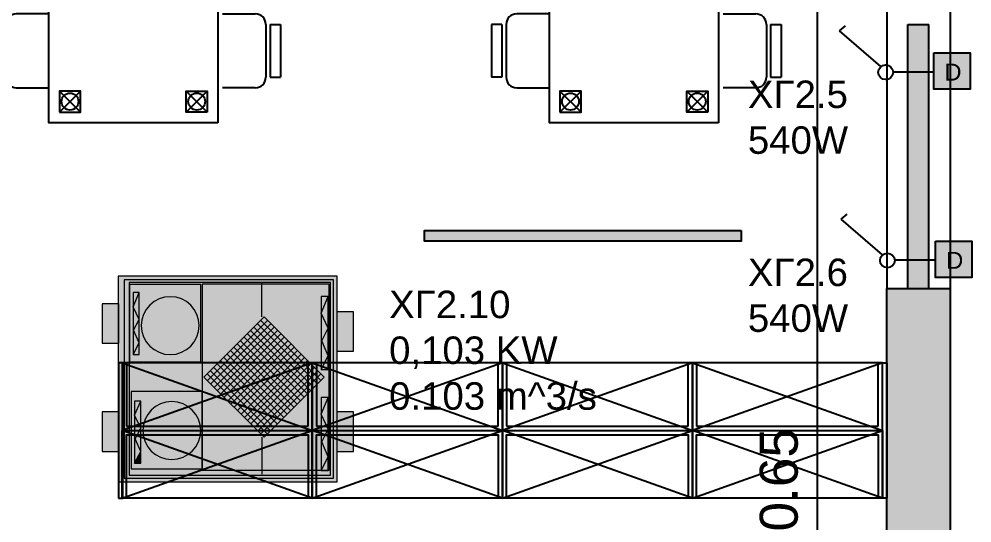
# Model space of a CAD drawing. Header units: metres. Extents: x -11 to 85, y -301 to 135.
# Drawn here: x 43.365 to 47.877, y 38.788 to 41.172 of the extents above; entities that cross this region are included whole.
import ezdxf

# ---------------------------------------------------------------- set-up
doc = ezdxf.new("R2010")
doc.units = ezdxf.units.M
doc.header["$LTSCALE"] = 0.036
doc.header["$PDMODE"] = 2
for name, color, linetype in [('arxitek corofos', 252, 'Continuous'), ('DIMBLK', 252, 'Continuous'), ('Epipla', 252, 'Continuous'), ('hatch color', 252, 'Continuous'), ('HLEK_FL001_SYMBOLS', 230, 'Continuous'), ('SYMBOLA', 160, 'Continuous')]:
    doc.layers.add(name, color=color, linetype=linetype)
doc.layers.add('fan enallaktis', color=162, linetype='Continuous', lineweight=0)
doc.layers.add('fan enallaktis hatch', color=141, linetype='Continuous', lineweight=0)
doc.styles.add('COMU-N', font='arial.ttf')
doc.styles.get("Standard").update_dxf_attribs({"font": 'arial.ttf'})
doc.dimstyles.new('CADWDOT', dxfattribs={"dimscale": 0.1, "dimtxt": 1.8, "dimasz": 0.08, "dimexe": 2, "dimexo": 0, "dimgap": 0.09, "dimtad": 0, "dimrnd": 0.001, "dimzin": 0, "dimdsep": 46, "dimtxsty": 'Standard', "dimblk1": 'ARTDIM', "dimblk2": 'ARTDIM', "dimsah": 1, "dimcen": 0.09, "dimdle": 0.05, "dimse1": 1, "dimse2": 1, "dimadec": 0, "dimazin": 0, "dimtfac": 1, "dimtmove": 0, "dimatfit": 3, "dimldrblk": 'ARTDIM', "dimfxl": 2, "dimtvp": 0.9999, "dimtolj": 1, "dimtzin": 0, "dimarcsym": 0})

# ---------------------------------------------------------------- blocks, each defined once
blk = doc.blocks.new('ARTDIM')
at = {"layer": 'DIMBLK'}
for p, q in [((0, -24.9975), (0, 24.9975)), ((-24.9975, 0), (24.9975, 0))]:
    blk.add_line(p, q, dxfattribs=at)
blk.add_circle((0, 0), 8.25, dxfattribs=at)
blk = doc.blocks.new('*D446')
at = {"layer": 'arxitek corofos', "color": 0, "lineweight": -2}
blk.add_line((47.1437, 44.2394), (47.1437, 33.6054), dxfattribs=at)
at = {"layer": 'Defpoints', "color": 0, "transparency": 16777216}
for p in [(46.4004, 44.2474), (46.4004, 33.5974), (47.1437, 33.5974)]:
    blk.add_point(p, dxfattribs=at)
at = {"layer": 'arxitek corofos', "color": 0, "lineweight": -2, "xscale": 0.008, "yscale": 0.008, "zscale": 0.008}
for p, rotation in [((47.1437, 44.2474), 90), ((47.1437, 33.5974), 270)]:
    blk.add_blockref('ARTDIM', p, dxfattribs=dict(at, rotation=rotation))
at = {"layer": 'arxitek corofos', "color": 0, "insert": (46.9637, 38.9224), "char_height": 0.18, "attachment_point": 5, "rotation": 90}
blk.add_mtext('\\A1;10.65', dxfattribs=at)
blk = doc.blocks.new('bib')
at = {"layer": 'Epipla'}
for p, q in [((-0.64, 3.6169), (-0.64, 3.6369)), ((-0.64, 3.6369), (0, 3.6369)), ((-0.64, 2.7169), (-0.32, 3.6169)), ((-0.64, 3.6169), (-0.32, 2.7169)), ((0, 3.6169), (-0.64, 3.6169)), ((-0.32, 3.6169), (-0.64, 3.6169)), ((-0.64, 3.6169), (-0.64, 2.7169)), ((0, 3.6169), (-0.32, 2.7169)), ((0, 2.7169), (-0.32, 3.6169)), ((-0.32, 2.7169), (-0.32, 3.6169)), ((0, 3.6369), (0, 3.6169)), ((-0.34, 3.5969), (-0.64, 3.5969)), ((-0.34, 2.7369), (-0.34, 3.5969)), ((-0.64, 2.7369), (-0.34, 2.7369)), ((-0.64, 1.8169), (-0.32, 2.7169)), ((-0.64, 2.7169), (-0.32, 1.8169)), ((-0.32, 2.7169), (-0.64, 2.7169)), ((-0.64, 2.7169), (-0.64, 1.8169)), ((-0.64, 2.7169), (-0.32, 2.7169)), ((0, 2.7169), (-0.32, 1.8169)), ((0, 1.8169), (-0.32, 2.7169)), ((-0.32, 1.8169), (-0.32, 2.7169)), ((-0.34, 2.6969), (-0.64, 2.6969)), ((-0.34, 1.8369), (-0.34, 2.6969)), ((-0.64, 1.8369), (-0.34, 1.8369)), ((-0.64, 0.9169), (-0.32, 1.8169)), ((-0.64, 1.8169), (-0.32, 0.9169)), ((-0.32, 1.8169), (-0.64, 1.8169)), ((-0.64, 1.8169), (-0.64, 0.9169)), ((-0.64, 1.8169), (-0.32, 1.8169)), ((0, 1.8169), (-0.32, 0.9169)), ((0, 0.9169), (-0.32, 1.8169)), ((-0.32, 0.9169), (-0.32, 1.8169)), ((-0.34, 1.7969), (-0.64, 1.7969)), ((-0.34, 0.9369), (-0.34, 1.7969)), ((-0.64, 0.9369), (-0.34, 0.9369)), ((-0.64, 0.0169), (-0.32, 0.9169)), ((-0.64, 0.9169), (-0.32, 0.0169)), ((-0.32, 0.9169), (-0.64, 0.9169)), ((-0.64, 0.9169), (-0.64, 0.0169)), ((-0.64, 0.9169), (-0.32, 0.9169)), ((0, 0.9169), (-0.32, 0.0169)), ((0, 0.0169), (-0.32, 0.9169)), ((-0.32, 0.0169), (-0.32, 0.9169)), ((-0.34, 0.8969), (-0.64, 0.8969)), ((-0.34, 0.0369), (-0.34, 0.8969)), ((-0.64, 0.0369), (-0.34, 0.0369)), ((0, 0.02), (-0.64, 0.02)), ((-0.64, 0.02), (-0.64, 0)), ((-0.64, 0.0169), (-0.32, 0.0169)), ((-0.64, 0), (0, 0)), ((0, 0), (0, 0.02))]:
    blk.add_line(p, q, dxfattribs=at)
for points in [[(-0.32, 2.7169), (-0.32, 3.6169), (0, 3.6169), (0, 2.7169), (-0.32, 2.7169)], [(0, 2.7369), (-0.3, 2.7369), (-0.3, 3.5969), (0, 3.5969)], [(-0.32, 1.8169), (-0.32, 2.7169), (0, 2.7169), (0, 1.8169), (-0.32, 1.8169)], [(0, 1.8369), (-0.3, 1.8369), (-0.3, 2.6969), (0, 2.6969)], [(-0.32, 0.9169), (-0.32, 1.8169), (0, 1.8169), (0, 0.9169), (-0.32, 0.9169)], [(0, 0.9369), (-0.3, 0.9369), (-0.3, 1.7969), (0, 1.7969)], [(-0.32, 0.0169), (-0.32, 0.9169), (0, 0.9169), (0, 0.0169), (-0.32, 0.0169)], [(0, 0.0369), (-0.3, 0.0369), (-0.3, 0.8969), (0, 0.8969)]]:
    blk.add_lwpolyline(points, dxfattribs=at)
blk = doc.blocks.new('tr.')
at = {"layer": 'Epipla'}
for p, q in [((41.3553, 40.2738, 0.67), (41.1053, 40.2738, 0.67)), ((41.8232, 40.2738, 0.67), (41.5732, 40.2738, 0.67)), ((42.4553, 40.2738, 0.67), (42.2053, 40.2738, 0.67)), ((42.9232, 40.2738, 0.67), (42.6732, 40.2738, 0.67)), ((41.3553, 40.2238, 0.67), (41.1053, 40.2238, 0.67)), ((41.3553, 40.2038, 0.67), (41.1053, 40.2038, 0.67)), ((41.8232, 40.2238, 0.67), (41.5732, 40.2238, 0.67)), ((41.8232, 40.2038, 0.67), (41.5732, 40.2038, 0.67)), ((42.4553, 40.2238, 0.67), (42.2053, 40.2238, 0.67)), ((42.4553, 40.2038, 0.67), (42.2053, 40.2038, 0.67)), ((42.9232, 40.2238, 0.67), (42.6732, 40.2238, 0.67)), ((42.9232, 40.2038, 0.67), (42.6732, 40.2038, 0.67)), ((41.0553, 40.1538, 0.67), (41.0553, 39.9991, 0.67)), ((41.4053, 39.9991, 0.67), (41.4053, 40.1538, 0.67)), ((41.5232, 40.1538, 0.67), (41.5232, 39.9991, 0.67)), ((41.8732, 39.9991, 0.67), (41.8732, 40.1538, 0.67)), ((42.1553, 40.1538, 0.67), (42.1553, 39.9991, 0.67)), ((42.5053, 39.9991, 0.67), (42.5053, 40.1538, 0.67)), ((42.6232, 40.1538, 0.67), (42.6232, 39.9991, 0.67)), ((42.9732, 39.9991, 0.67), (42.9732, 40.1538, 0.67)), ((41.0402, 39.8491), (40.9402, 39.9491)), ((41.0402, 39.9491), (40.9402, 39.8491)), ((41.8402, 39.9491), (41.9402, 39.8491)), ((41.8402, 39.8491), (41.9402, 39.9491)), ((42.1402, 39.8491), (42.0402, 39.9491)), ((42.1402, 39.9491), (42.0402, 39.8491)), ((42.9402, 39.9491), (43.0402, 39.8491)), ((42.9402, 39.8491), (43.0402, 39.9491)), ((41.0402, 39.2491), (40.9402, 39.3491)), ((41.0402, 39.3491), (40.9402, 39.2491)), ((41.8402, 39.3491), (41.9402, 39.2491)), ((41.8402, 39.2491), (41.9402, 39.3491)), ((42.1402, 39.2491), (42.0402, 39.3491)), ((42.1402, 39.3491), (42.0402, 39.2491)), ((42.9402, 39.3491), (43.0402, 39.2491)), ((42.9402, 39.2491), (43.0402, 39.3491)), ((41.0553, 39.0219, 0.67), (41.0553, 39.1766, 0.67)), ((41.4053, 39.1766, 0.67), (41.4053, 39.0219, 0.67)), ((41.5232, 39.0219, 0.67), (41.5232, 39.1766, 0.67)), ((41.8732, 39.1766, 0.67), (41.8732, 39.0219, 0.67)), ((42.1553, 39.0219, 0.67), (42.1553, 39.1766, 0.67)), ((42.5053, 39.1766, 0.67), (42.5053, 39.0219, 0.67)), ((42.6232, 39.0219, 0.67), (42.6232, 39.1766, 0.67)), ((42.9732, 39.1766, 0.67), (42.9732, 39.0219, 0.67)), ((41.3553, 38.9719, 0.67), (41.1053, 38.9719, 0.67)), ((41.3553, 38.9519, 0.67), (41.1053, 38.9519, 0.67)), ((41.8232, 38.9719, 0.67), (41.5732, 38.9719, 0.67)), ((41.8232, 38.9519, 0.67), (41.5732, 38.9519, 0.67)), ((42.4553, 38.9719, 0.67), (42.2053, 38.9719, 0.67)), ((42.4553, 38.9519, 0.67), (42.2053, 38.9519, 0.67)), ((42.9232, 38.9719, 0.67), (42.6732, 38.9719, 0.67)), ((42.9232, 38.9519, 0.67), (42.6732, 38.9519, 0.67)), ((41.3553, 38.9019, 0.67), (41.1053, 38.9019, 0.67)), ((41.8232, 38.9019, 0.67), (41.5732, 38.9019, 0.67)), ((42.4553, 38.9019, 0.67), (42.2053, 38.9019, 0.67)), ((42.9232, 38.9019, 0.67), (42.6732, 38.9019, 0.67))]:
    blk.add_line(p, q, dxfattribs=at)
at = {"layer": 'Epipla', "elevation": 0.67}
for points in [[(41.1053, 40.2238), (41.1053, 40.2738)], [(41.3553, 40.2238), (41.3553, 40.2738)], [(41.5732, 40.2238), (41.5732, 40.2738)], [(41.8232, 40.2238), (41.8232, 40.2738)], [(42.2053, 40.2238), (42.2053, 40.2738)], [(42.4553, 40.2238), (42.4553, 40.2738)], [(42.6732, 40.2238), (42.6732, 40.2738)], [(42.9232, 40.2238), (42.9232, 40.2738)], [(41.1053, 38.9519), (41.1053, 38.9019)], [(41.3553, 38.9519), (41.3553, 38.9019)], [(41.5732, 38.9519), (41.5732, 38.9019)], [(41.8232, 38.9519), (41.8232, 38.9019)], [(42.2053, 38.9519), (42.2053, 38.9019)], [(42.4553, 38.9519), (42.4553, 38.9019)], [(42.6732, 38.9519), (42.6732, 38.9019)], [(42.9232, 38.9519), (42.9232, 38.9019)]]:
    blk.add_lwpolyline(points, dxfattribs=at)
at = {"layer": 'Epipla'}
for points in [[(40.8902, 39.1991), (40.8902, 39.9991), (41.9902, 39.9991), (41.9902, 39.1991)], [(41.9902, 39.1991), (41.9902, 39.9991), (43.0902, 39.9991), (43.0902, 39.1991)]]:
    blk.add_lwpolyline(points, close=True, dxfattribs=at)
for points in [[(40.9402, 39.9491), (40.9402, 39.8491), (41.0402, 39.8491), (41.0402, 39.9491), (40.9402, 39.9491)], [(41.9402, 39.9491), (41.9402, 39.8491), (41.8402, 39.8491), (41.8402, 39.9491), (41.9402, 39.9491)], [(42.0402, 39.9491), (42.0402, 39.8491), (42.1402, 39.8491), (42.1402, 39.9491), (42.0402, 39.9491)], [(43.0402, 39.9491), (43.0402, 39.8491), (42.9402, 39.8491), (42.9402, 39.9491), (43.0402, 39.9491)], [(40.9402, 39.2491), (40.9402, 39.3491), (41.0402, 39.3491), (41.0402, 39.2491), (40.9402, 39.2491)], [(41.9402, 39.2491), (41.9402, 39.3491), (41.8402, 39.3491), (41.8402, 39.2491), (41.9402, 39.2491)], [(42.0402, 39.2491), (42.0402, 39.3491), (42.1402, 39.3491), (42.1402, 39.2491), (42.0402, 39.2491)], [(43.0402, 39.2491), (43.0402, 39.3491), (42.9402, 39.3491), (42.9402, 39.2491), (43.0402, 39.2491)]]:
    blk.add_lwpolyline(points, dxfattribs=at)
for centre in [(40.9902, 39.8991), (41.8902, 39.8991), (42.0902, 39.8991), (42.9902, 39.8991), (40.9902, 39.2991), (41.8902, 39.2991), (42.0902, 39.2991), (42.9902, 39.2991)]:
    blk.add_circle(centre, 0.04, dxfattribs=at)
for centre, start, end in [((41.1053, 40.1538, 0.67), 90, 180), ((41.3553, 40.1538, 0.67), 0, 90), ((41.5732, 40.1538, 0.67), 90, 180), ((41.8232, 40.1538, 0.67), 0, 90), ((42.2053, 40.1538, 0.67), 90, 180), ((42.4553, 40.1538, 0.67), 0, 90), ((42.6732, 40.1538, 0.67), 90, 180), ((42.9232, 40.1538, 0.67), 0, 90), ((41.1053, 39.0219, 0.67), 180, 270), ((41.3553, 39.0219, 0.67), 270, 0), ((41.5732, 39.0219, 0.67), 180, 270), ((41.8232, 39.0219, 0.67), 270, 0), ((42.2053, 39.0219, 0.67), 180, 270), ((42.4553, 39.0219, 0.67), 270, 0), ((42.6732, 39.0219, 0.67), 180, 270), ((42.9232, 39.0219, 0.67), 270, 0)]:
    blk.add_arc(centre, 0.05, start, end, dxfattribs=at)
blk = doc.blocks.new('lampes fthorismou 150')
at = {"layer": 'hatch color'}
blk.add_hatch(color=181, dxfattribs=at).paths.add_polyline_path([(5.4867, 4.6415), (5.4867, 4.6915), (6.9867, 4.6915), (6.9867, 4.6415)])
at = {"layer": 'HLEK_FL001_SYMBOLS'}
blk.add_lwpolyline([(5.4867, 4.6415), (5.4867, 4.6915), (6.9867, 4.6915), (6.9867, 4.6415)], close=True, dxfattribs=at)
blk = doc.blocks.new('gJ6_a1')
at = {"linetype": 'Continuous'}
for p, q in [((-0.2193, 0.2297), (-0.191, 0.2541)), ((-0.024, 0.0608), (-0.2193, 0.2297))]:
    blk.add_line(p, q, dxfattribs=at)
blk.add_circle((-0.0005, 0.0343), 0.0349, dxfattribs=at)
blk = doc.blocks.new('dimmer')
at = {"layer": 'HLEK_FL001_SYMBOLS'}
blk.add_hatch(color=11, dxfattribs=at).paths.add_polyline_path([(2263.7579, 1291.6993), (2263.5429, 1291.6993), (2263.5429, 1291.4844), (2263.7579, 1291.4844)])
blk.add_lwpolyline([(2263.5429, 1291.6993), (2263.7579, 1291.6993), (2263.7579, 1291.4844), (2263.5429, 1291.4844)], close=True, dxfattribs=at)
blk.add_text('D', height=0.1, dxfattribs=at).set_placement((2263.6057, 1291.5361))
blk = doc.blocks.new('dimmer1')
at = {"layer": 'HLEK_FL001_SYMBOLS'}
blk.add_line((2318.1609, 1255.9928), (2317.9681, 1255.9928), dxfattribs=at)
at = {"layer": 'HLEK_FL001_SYMBOLS', "xscale": 0.8000000000000114, "yscale": 0.8000000000000114, "zscale": 0.8000000000000114}
blk.add_blockref('dimmer', (507.3271, 222.7235), dxfattribs=at)
blk = doc.blocks.new('gY1_a36')
at = {"layer": 'SYMBOLA', "color": 0}
blk.add_solid([(0.15, 0.075), (0.15, -0.075), (0, 0)], dxfattribs=at)
blk = doc.blocks.new('gY1_a40')
at = {"layer": 'SYMBOLA'}
for points in [[(0.15, 0.075), (0.15, -0.075), (0, 0)], [(0.0099, 0), (0.3099, 0.075), (0.2849, 0)], [(0.3099, -0.075), (0.2849, 0), (0.0099, 0)]]:
    blk.add_solid(points, dxfattribs=at)
blk = doc.blocks.new('fan enallaktis')
at = {"layer": 'fan enallaktis hatch'}
for points in [[(-1.2878, 0.0641), (-0.0609, 0.0641), (-0.0609, 1.2155), (-1.2878, 1.2155), (-1.2878, 1.0449), (-1.2842, 1.0449), (-1.2842, 0.824), (-1.2878, 0.824)], [(-1.2878, 0.439), (-1.2842, 0.439), (-1.2842, 0.2181), (-1.2878, 0.2181), (-1.2878, 0.0641), (-0.0609, 0.0641), (-0.0609, 1.2155), (-1.2878, 1.2155)], [(-1.2878, 0.0641), (-0.0609, 0.0641), (-0.0609, 0.824), (-0.0627, 0.824), (-0.0627, 1.0449), (-0.0609, 1.0449), (-0.0609, 1.2155), (-1.2878, 1.2155)], [(-1.2878, 0.0641), (-0.0609, 0.0641), (-0.0609, 0.263), (-0.0627, 0.263), (-0.0627, 0.4839), (-0.0609, 0.4839), (-0.0609, 1.2155), (-1.2878, 1.2155)], [(-1.2878, 0.0641), (-0.0609, 0.0641), (-0.0609, 0.824), (-0.0627, 0.824), (-0.0627, 1.0449), (-0.0609, 1.0449), (-0.0609, 1.2155), (-1.2878, 1.2155)], [(-1.2878, 0.0641), (-0.0609, 0.0641), (-0.0609, 1.2155), (-1.2878, 1.2155), (-1.2878, 1.0449), (-1.2842, 1.0449), (-1.2842, 0.824), (-1.2878, 0.824)], [(-0.151, 0.8366), (-0.1107, 0.9204), (-0.1476, 0.9909), (-0.1107, 1.0748), (-0.1503, 1.1507), (-0.151, 1.1507)], [(-0.1107, 1.0748), (-0.1107, 1.1507), (-0.1503, 1.1507)], [(-1.1961, 0.8431), (-1.1619, 0.9144), (-1.1933, 0.9743), (-1.1619, 1.0456), (-1.1961, 1.1112)], [(-1.1619, 1.0456), (-1.1619, 1.1112), (-1.1961, 1.1112)], [(-0.8257, 0.9287, 1), (-1.1502, 0.9287, 1)], [(-0.1107, 1.0748), (-0.1476, 0.9909), (-0.1107, 0.9204)], [(-1.2878, 1.0449), (-1.377, 1.0449), (-1.377, 0.824), (-1.2878, 0.824)], [(-1.1933, 0.9743), (-1.1619, 0.9144), (-1.1619, 1.0456)], [(-0.0609, 0.824), (0.0301, 0.824), (0.0301, 1.0449), (-0.0609, 1.0449)], [(-1.1619, 0.9144), (-1.1961, 0.8431), (-1.1619, 0.7633)], [(-0.1107, 0.9204), (-0.151, 0.8366), (-0.1107, 0.7426)], [(-1.1961, 0.7633), (-1.1619, 0.7633), (-1.1961, 0.8431)], [(-0.151, 0.8366), (-0.151, 0.7426), (-0.1107, 0.7426)], [(-0.151, 0.2717), (-0.1107, 0.3556), (-0.1476, 0.426), (-0.1107, 0.5099), (-0.151, 0.5871)], [(-0.1107, 0.5871), (-0.151, 0.5871), (-0.1107, 0.5099)], [(-0.1107, 0.5099), (-0.1476, 0.426), (-0.1107, 0.3556)], [(-0.0609, 0.263), (0.0301, 0.263), (0.0301, 0.4839), (-0.0609, 0.4839)], [(-1.2878, 0.439), (-1.377, 0.439), (-1.377, 0.2181), (-1.2878, 0.2181)], [(-0.1107, 0.1778), (-0.1107, 0.3556), (-0.151, 0.2717)], [(-0.151, 0.1778), (-0.1107, 0.1778), (-0.151, 0.2717)]]:
    blk.add_hatch(color=256, dxfattribs=at).paths.add_polyline_path(points)
h = blk.add_hatch(color=256, dxfattribs=at)
h.paths.add_polyline_path([(-1.2878, 1.0449), (-1.2842, 1.0449), (-1.2842, 0.824), (-1.2878, 0.824), (-1.2878, 0.439), (-1.2842, 0.439), (-1.2842, 0.2181), (-1.2878, 0.2181), (-1.2878, 0.0641), (-0.0609, 0.0641), (-0.0609, 0.263), (-0.0627, 0.263), (-0.0627, 0.4839), (-0.0609, 0.4839), (-0.0609, 0.824), (-0.0627, 0.824), (-0.0627, 1.0449), (-0.0609, 1.0449), (-0.0609, 1.2155), (-1.2878, 1.2155)])
h.paths.add_polyline_path([(-1.2551, 0.0851), (-0.0819, 0.0851), (-0.0819, 1.1956), (-1.2551, 1.1956)], flags=16)
h.paths.add_polyline_path([(-1.2265, 1.178), (-0.0987, 1.178), (-0.0987, 0.0995), (-1.2265, 0.0995)], flags=0)
h.paths.add_polyline_path([(-1.2161, 1.1431), (-0.8172, 1.1431), (-0.8172, 1.1507), (-0.151, 1.1507), (-0.151, 1.1519), (-0.1058, 1.1519), (-0.1058, 0.1091), (-0.8172, 0.1091), (-0.8172, 0.7097), (-1.2161, 0.7097)], flags=0)
h.paths.add_polyline_path([(-1.1961, 1.1112), (-1.1619, 1.1112), (-1.1619, 0.7633), (-1.1961, 0.7633)], flags=0)
h.paths.add_polyline_path([(-0.8257, 0.9287, -1), (-1.1502, 0.9287, -1)], flags=0)
h.paths.add_polyline_path([(-1.0821, 1.0511), (-0.8379, 0.929), (-1.0821, 0.8069)], flags=0)
h.paths.add_polyline_path([(-1.2243, 0.5433), (-0.825, 0.5433), (-0.825, 0.1098), (-1.2243, 0.1098)], flags=0)
h.paths.add_polyline_path([(-1.2043, 0.5031), (-1.1701, 0.5031), (-1.1701, 0.1552), (-1.2043, 0.1552)], flags=0)
h.paths.add_polyline_path([(-0.8339, 0.3409, -1), (-1.1583, 0.3409, -1)], flags=0)
h.paths.add_polyline_path([(-0.4706, 0.966), (-0.1336, 0.629), (-0.4706, 0.292), (-0.8077, 0.629)], flags=0)
h.paths.add_polyline_path([(-0.7696, 0.6299), (-0.4704, 0.9291), (-0.1713, 0.6299), (-0.4704, 0.3308)], flags=0)
h.paths.add_polyline_path([(-0.7338, 0.6309), (-0.4704, 0.8942), (-0.2071, 0.6309), (-0.4704, 0.3676)], flags=0)
h.paths.add_polyline_path([(-0.6954, 0.6324), (-0.4704, 0.8574), (-0.2455, 0.6324), (-0.4704, 0.4075)], flags=0)
h.paths.add_polyline_path([(-0.657, 0.6309), (-0.4704, 0.8175), (-0.2838, 0.6309), (-0.4704, 0.4443)], flags=0)
h.paths.add_polyline_path([(-0.6204, 0.6307), (-0.4704, 0.7807), (-0.3205, 0.6307), (-0.4704, 0.4807)], flags=0)
h.paths.add_polyline_path([(-0.5838, 0.6309), (-0.4704, 0.7442), (-0.3571, 0.6309), (-0.4704, 0.5176)], flags=0)
h.paths.add_polyline_path([(-0.5454, 0.6324), (-0.4704, 0.7074), (-0.3955, 0.6324), (-0.4704, 0.5574)], flags=0)
h.paths.add_polyline_path([(-0.5071, 0.6309), (-0.4704, 0.6675), (-0.4338, 0.6309), (-0.4704, 0.5943)], flags=0)
h.paths.add_polyline_path([(-0.9019, 0.4626), (-0.9019, 0.2185), (-1.1461, 0.3405)], flags=0)
h.paths.add_polyline_path([(-0.151, 0.5871), (-0.1107, 0.5871), (-0.1107, 0.1778), (-0.151, 0.1778)], flags=0)
h = blk.add_hatch(color=256, dxfattribs=at)
h.paths.add_polyline_path([(-1.2161, 0.7097), (-1.2161, 1.1431), (-0.8172, 1.1431), (-0.8172, 1.1507), (-0.151, 1.1507), (-0.151, 1.1519), (-0.1107, 1.1519), (-0.1107, 1.1507), (-0.1058, 1.1507), (-0.1058, 0.1091), (-0.4829, 0.1091), (-0.4829, 0.0995), (-0.0987, 0.0995), (-0.0987, 1.178), (-1.2265, 1.178), (-1.2265, 0.0995), (-0.4829, 0.0995), (-0.4829, 0.1091), (-0.8172, 0.1091), (-0.8172, 0.7097)])
h.paths.add_polyline_path([(-0.825, 0.5433), (-0.825, 0.1098), (-1.2243, 0.1098), (-1.2243, 0.5433)], flags=16)
h.paths.add_polyline_path([(-1.1701, 0.5031), (-1.1701, 0.1552), (-1.2043, 0.1552), (-1.2043, 0.5031)], flags=0)
h.paths.add_polyline_path([(-0.8339, 0.3409, -1), (-1.1583, 0.3409, -1)], flags=0)
h.paths.add_polyline_path([(-0.9019, 0.4626), (-0.9019, 0.2185), (-1.1461, 0.3405)], flags=0)
h = blk.add_hatch(color=256, dxfattribs=at)
h.paths.add_polyline_path([(-0.8172, 0.1091), (-0.1058, 0.1091), (-0.1058, 1.1507), (-0.8168, 1.1507), (-0.8168, 0.7097), (-0.8172, 0.7097)])
h.paths.add_polyline_path([(-0.8257, 0.9287, 1), (-1.1502, 0.9287, 1)])
h.paths.add_polyline_path([(-0.8379, 0.929), (-1.0821, 0.8069), (-1.0821, 1.0511)], flags=16)
h.paths.add_polyline_path([(-1.1619, 1.1112), (-1.1619, 0.7633), (-1.1961, 0.7633), (-1.1961, 1.1112)])
h = blk.add_hatch(color=256, dxfattribs=at)
h.paths.add_polyline_path([(-0.8168, 1.1507), (-0.8168, 0.7097), (-0.8172, 0.7097), (-0.8172, 0.1091), (-0.1058, 0.1091), (-0.1058, 0.7426), (-0.151, 0.7426), (-0.151, 1.1507)])
h.paths.add_polyline_path([(-0.4706, 0.966), (-0.1336, 0.629), (-0.4706, 0.292), (-0.8077, 0.629)], flags=16)
h.paths.add_polyline_path([(-0.4704, 0.9291), (-0.1713, 0.6299), (-0.4704, 0.3308), (-0.7696, 0.6299)], flags=0)
h.paths.add_polyline_path([(-0.4704, 0.8942), (-0.2071, 0.6309), (-0.4704, 0.3676), (-0.7338, 0.6309)], flags=0)
h.paths.add_polyline_path([(-0.2455, 0.6324), (-0.4704, 0.4075), (-0.6954, 0.6324), (-0.4704, 0.8574)], flags=0)
h.paths.add_polyline_path([(-0.2838, 0.6309), (-0.4704, 0.4443), (-0.657, 0.6309), (-0.4704, 0.8175)], flags=0)
h.paths.add_polyline_path([(-0.3205, 0.6307), (-0.4704, 0.4807), (-0.6204, 0.6307), (-0.4704, 0.7807)], flags=0)
h.paths.add_polyline_path([(-0.3571, 0.6309), (-0.4704, 0.5176), (-0.5838, 0.6309), (-0.4704, 0.7442)], flags=0)
h.paths.add_polyline_path([(-0.3955, 0.6324), (-0.4704, 0.5574), (-0.5454, 0.6324), (-0.4704, 0.7074)], flags=0)
h.paths.add_polyline_path([(-0.4338, 0.6309), (-0.4704, 0.5943), (-0.5071, 0.6309), (-0.4704, 0.6675)], flags=0)
h.paths.add_polyline_path([(-0.151, 0.5871), (-0.1107, 0.5871), (-0.1107, 0.1778), (-0.151, 0.1778)], flags=16)
h = blk.add_hatch(color=256, dxfattribs=at)
h.paths.add_polyline_path([(-1.2243, 0.1098), (-0.825, 0.1098), (-0.825, 0.5433), (-1.2243, 0.5433)])
h.paths.add_polyline_path([(-0.8339, 0.3409, 1), (-1.1583, 0.3409, 1)], flags=16)
h.paths.add_polyline_path([(-1.1461, 0.3405), (-0.9019, 0.4626), (-0.9019, 0.2185)], flags=0)
at = {"layer": 'fan enallaktis'}
for p, q in [((-0.4829, 0.966), (-0.4829, 1.173)), ((-0.151, 1.1519), (-0.1107, 1.0748)), ((-1.1961, 1.1112), (-1.1619, 1.0456)), ((-0.1107, 1.0748), (-0.1476, 0.9909)), ((-1.1619, 1.0456), (-1.1933, 0.9743)), ((-1.1933, 0.9743), (-1.1619, 0.9144)), ((-0.1476, 0.9909), (-0.1107, 0.9204)), ((-1.1619, 0.9144), (-1.1961, 0.8431)), ((-0.7877, 0.6119), (-0.4516, 0.9479)), ((-0.7702, 0.5944), (-0.4342, 0.9305)), ((-0.7518, 0.576), (-0.4157, 0.9121)), ((-0.5241, 0.9111), (-0.1881, 0.575)), ((-0.5057, 0.9295), (-0.1697, 0.5934)), ((-0.4883, 0.947), (-0.1522, 0.6109)), ((-0.1107, 0.9204), (-0.151, 0.8366)), ((-0.7319, 0.5561), (-0.3958, 0.8921)), ((-0.7135, 0.5376), (-0.3774, 0.8737)), ((-0.6953, 0.5194), (-0.3592, 0.8555)), ((-0.5807, 0.8545), (-0.2446, 0.5185)), ((-0.5625, 0.8727), (-0.2264, 0.5367)), ((-0.5441, 0.8912), (-0.208, 0.5551)), ((-1.1961, 0.8431), (-1.1619, 0.7633)), ((-0.6768, 0.501), (-0.3408, 0.8371)), ((-0.6569, 0.4811), (-0.3208, 0.8171)), ((-0.6191, 0.8162), (-0.283, 0.4801)), ((-0.5991, 0.8361), (-0.2631, 0.5)), ((-0.151, 0.8366), (-0.1107, 0.7426)), ((-0.6741, 0.7611), (-0.338, 0.4251)), ((-0.6557, 0.7795), (-0.3196, 0.4435)), ((-0.6385, 0.4627), (-0.3024, 0.7987)), ((-0.6375, 0.7978), (-0.3014, 0.4617)), ((-0.6203, 0.4444), (-0.2842, 0.7805)), ((-0.6019, 0.426), (-0.2658, 0.7621)), ((-0.7307, 0.7046), (-0.3946, 0.3685)), ((-0.7125, 0.7228), (-0.3764, 0.3867)), ((-0.6941, 0.7412), (-0.358, 0.4051)), ((-0.5819, 0.4061), (-0.2458, 0.7422)), ((-0.5635, 0.3877), (-0.2274, 0.7237)), ((-0.5453, 0.3695), (-0.2092, 0.7055)), ((-0.7875, 0.6478), (-0.4514, 0.3117)), ((-0.7691, 0.6662), (-0.433, 0.3301)), ((-0.7491, 0.6861), (-0.413, 0.3501)), ((-0.5269, 0.351), (-0.1908, 0.6871)), ((-0.5069, 0.3311), (-0.1708, 0.6672)), ((-0.4885, 0.3127), (-0.1524, 0.6488)), ((-0.151, 0.5871), (-0.1107, 0.5099)), ((-1.2043, 0.5031), (-1.1701, 0.4376)), ((-0.1107, 0.5099), (-0.1476, 0.426)), ((-1.1701, 0.4376), (-1.2014, 0.3663)), ((-0.1476, 0.426), (-0.1107, 0.3556)), ((-1.2014, 0.3663), (-1.1701, 0.3064)), ((-0.1107, 0.3556), (-0.151, 0.2717)), ((-1.1701, 0.3064), (-1.2043, 0.2351)), ((-0.4829, 0.292), (-0.4829, 0.0996)), ((-0.151, 0.2717), (-0.1107, 0.1778)), ((-1.2043, 0.2351), (-1.1701, 0.1552))]:
    blk.add_line(p, q, dxfattribs=at)
for points in [[(-1.2878, 1.2155), (-0.0609, 1.2155), (-0.0609, 0.0641), (-1.2878, 0.0641)], [(-1.2551, 1.1956), (-0.0819, 1.1956), (-0.0819, 0.0851), (-1.2551, 0.0851)], [(-1.2265, 1.178), (-0.0987, 1.178), (-0.0987, 0.0995), (-1.2265, 0.0995)], [(-1.2161, 1.1431), (-0.8168, 1.1431), (-0.8168, 0.7097), (-1.2161, 0.7097)], [(-0.8172, 1.1507), (-0.1058, 1.1507), (-0.1058, 0.1091), (-0.8172, 0.1091)], [(-0.151, 1.1519), (-0.1107, 1.1519), (-0.1107, 0.7426), (-0.151, 0.7426)], [(-1.1961, 1.1112), (-1.1619, 1.1112), (-1.1619, 0.7633), (-1.1961, 0.7633)], [(-1.377, 1.0449), (-1.2842, 1.0449), (-1.2842, 0.824), (-1.377, 0.824)], [(-0.0627, 1.0449), (0.0301, 1.0449), (0.0301, 0.824), (-0.0627, 0.824)], [(-0.4706, 0.292), (-0.1336, 0.629), (-0.4706, 0.966), (-0.8077, 0.629)], [(-1.2243, 0.5433), (-0.825, 0.5433), (-0.825, 0.1098), (-1.2243, 0.1098)], [(-0.151, 0.5871), (-0.1107, 0.5871), (-0.1107, 0.1778), (-0.151, 0.1778)], [(-1.2043, 0.5031), (-1.1701, 0.5031), (-1.1701, 0.1552), (-1.2043, 0.1552)], [(-0.0627, 0.4839), (0.0301, 0.4839), (0.0301, 0.263), (-0.0627, 0.263)], [(-1.377, 0.439), (-1.2842, 0.439), (-1.2842, 0.2181), (-1.377, 0.2181)]]:
    blk.add_lwpolyline(points, close=True, dxfattribs=at)
for centre in [(-0.9879, 0.9287), (-0.9961, 0.3409)]:
    blk.add_circle(centre, 0.1622, dxfattribs=at)
at = {"layer": 'fan enallaktis', "xscale": 1.627830749999999, "yscale": 1.627830749999999, "zscale": 1.627830749999999, "rotation": 180}
blk.add_blockref('gY1_a36', (-0.8379, 0.9298), dxfattribs=at)
at = {"layer": 'fan enallaktis', "color": 240}
for p, xscale, yscale, zscale, rotation in [((-0.6305, 0.8287), 0.5471699999999997, 0.5471699999999997, 0.5471699999999997, 139.998246099921), ((-0.3247, 0.8385), 0.5471699999999998, 0.5471699999999998, 0.5471699999999998, 46.90418803826589), ((-0.7718, 0.3355), 0.5471699999999998, 0.5471699999999998, 0.5471699999999998, 41.27729920653211), ((-0.1746, 0.3136), 0.5471699999999999, 0.5471699999999999, 0.5471699999999999, 142.2600130889486)]:
    blk.add_blockref('gY1_a40', p, dxfattribs=dict(at, xscale=xscale, yscale=yscale, zscale=zscale, rotation=rotation))
at = {"layer": 'fan enallaktis', "xscale": 1.627830749999999, "yscale": 1.627830749999999, "zscale": 1.627830749999999}
blk.add_blockref('gY1_a36', (-1.1461, 0.3397), dxfattribs=at)

msp = doc.modelspace()

# ---------------------------------------------------------------- hatches: boundary and pattern name
at = {"layer": 'arxitek corofos'}
for points in [[(47.6737, 41.1474), (47.5737, 41.1474), (47.5737, 39.8974), (47.6737, 39.8974)], [(47.7737, 39.8974), (47.4737, 39.8974), (47.4737, 37.7974), (47.7737, 37.7974)]]:
    msp.add_hatch(color=256, dxfattribs=at).paths.add_polyline_path(points)

# ---------------------------------------------------------------- linework, layer by layer
for p, q in [((47.4737, 41.2474), (47.4737, 39.8974)), ((47.7737, 41.2474), (47.7737, 39.8974)), ((47.5737, 39.8974), (47.5737, 41.1474)), ((47.5737, 41.1474), (47.6737, 41.1474)), ((47.6737, 39.8974), (47.6737, 41.1474)), ((47.4737, 37.7974), (47.4737, 39.8974)), ((47.4737, 39.8974), (47.7737, 39.8974)), ((47.7737, 39.8974), (47.7737, 37.7974))]:
    msp.add_line(p, q, dxfattribs=at)

# ---------------------------------------------------------------- block references
for name, p, rotation in [('tr.', (83.5057, -0.2083), 90), ('tr.', (85.8757, -0.2083), 90), ('bib', (43.8368, 38.9055), 270)]:
    msp.add_blockref(name, p, dxfattribs=dict(at, rotation=rotation))
at = {"layer": 'fan enallaktis', "xscale": -0.8449999999938882, "yscale": 0.845000000030268, "zscale": 0.8450000000000001, "rotation": 180}
msp.add_blockref('fan enallaktis', (44.9231, 40.0098), dxfattribs=at)
at = {"layer": 'HLEK_FL001_SYMBOLS'}
for name, p in [('gJ6_a1', (47.4692, 40.8865)), ('dimmer1', (-2270.4645, -1215.071)), ('gJ6_a1', (47.4775, 39.9957)), ('dimmer1', (-2270.4562, -1215.9617))]:
    msp.add_blockref(name, p, dxfattribs=at)
at = {"layer": 'HLEK_FL001_SYMBOLS', "rotation": 180}
msp.add_blockref('lampes fthorismou 150', (52.2712, 44.8127), dxfattribs=at)

# ---------------------------------------------------------------- texts
at = {"layer": 'HLEK_FL001_SYMBOLS', "char_height": 0.13, "attachment_point": 1, "style": 'COMU-N'}
for s, width, heights, insert in [('ΧΓ2.5\\P540W', 0.374706, [0], (46.8164, 40.8814)), ('ΧΓ2.6\\P540W', 0.361322, [0], (46.8164, 40.0389)), ('ΧΓ2.10\\P0,103 KW\\P0.103 m^ 3/s', 1.235448, [1.0495], (45.1177, 39.8871))]:
    msp.add_mtext_dynamic_manual_height_columns(s, width=width, gutter_width=0.65, heights=heights, dxfattribs=dict(at, insert=insert))

# ---------------------------------------------------------------- dimensions: what is measured, and where the dimension line sits
at = {"layer": 'arxitek corofos'}
dim = msp.add_aligned_dim(p1=(46.4004, 44.2474), p2=(46.4004, 33.5974), distance=0.7433, dimstyle='CADWDOT', dxfattribs=at)
dim.commit()
dim.dimension.update_dxf_attribs({"geometry": '*D446', "text_midpoint": (46.9637, 38.9224)})

doc.saveas('drawing.dxf')
